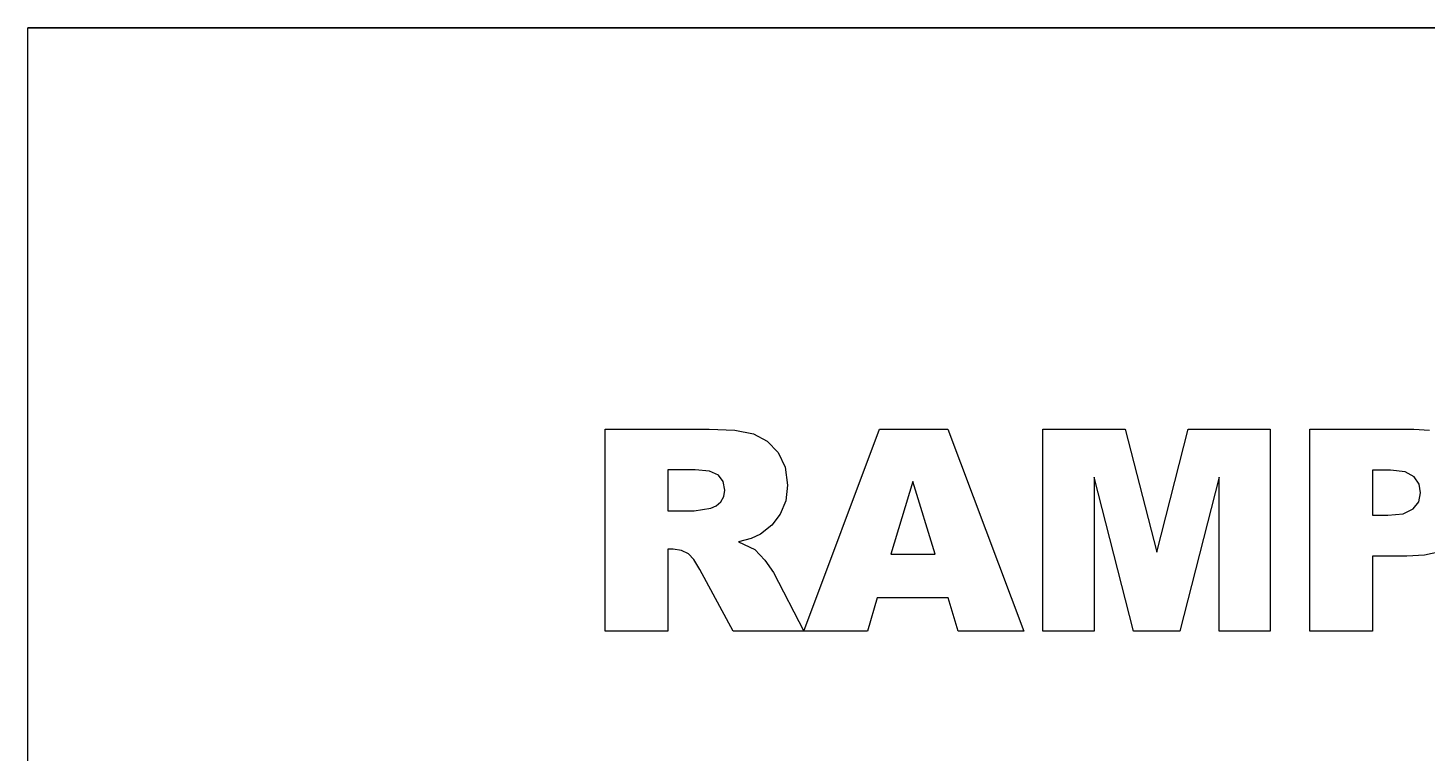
# Model space of a CAD drawing. Header units: metres. Extents: x 0 to 5.2, y 0 to 4.45.
# Drawn here: x 0 to 2.595, y 3.109 to 4.453 of the extents above; entities that cross this region are included whole.
import ezdxf

# ---------------------------------------------------------------- set-up
doc = ezdxf.new("R2010")
doc.units = ezdxf.units.M

msp = doc.modelspace()

# ---------------------------------------------------------------- linework, layer by layer
at = {"layer": 'Group#13'}
for p, q in [((5.204, 4.453, 0.0625), (0, 4.453, 0.0625)), ((0, 4.453, 0.0625), (0, 4.453)), ((0, 0, 0.0625), (0, 4.453, 0.0625)), ((0, 4.453), (5.204, 4.453)), ((0, 0), (0, 4.453))]:
    msp.add_line(p, q, dxfattribs=at)
at = {"layer": 'RAMPS 1.4#4'}
for p, q in [((1.0704, 3.3344, 0.0625), (1.0704, 3.7094, 0.0625)), ((1.0704, 3.7094, 0.0625), (1.2635, 3.7094, 0.0625)), ((1.0704, 3.3344, 0.0945), (1.0704, 3.7094, 0.0945)), ((1.0704, 3.7094, 0.0945), (1.2635, 3.7094, 0.0945)), ((1.0704, 3.7094, 0.0625), (1.0704, 3.7094, 0.0945)), ((1.2635, 3.7094, 0.0625), (1.3109, 3.7071, 0.0625)), ((1.2635, 3.7094, 0.0945), (1.3109, 3.7071, 0.0945)), ((1.2635, 3.7094, 0.0625), (1.2635, 3.7094, 0.0945)), ((1.3109, 3.7071, 0.0625), (1.3456, 3.7002, 0.0625)), ((1.3109, 3.7071, 0.0945), (1.3456, 3.7002, 0.0945)), ((1.3109, 3.7071, 0.0625), (1.3109, 3.7071, 0.0945)), ((1.3456, 3.7002, 0.0625), (1.3713, 3.687, 0.0625)), ((1.3456, 3.7002, 0.0945), (1.3713, 3.687, 0.0945)), ((1.3456, 3.7002, 0.0625), (1.3456, 3.7002, 0.0945)), ((1.3713, 3.687, 0.0625), (1.3914, 3.666, 0.0625)), ((1.3713, 3.687, 0.0945), (1.3914, 3.666, 0.0945)), ((1.3713, 3.687, 0.0625), (1.3713, 3.687, 0.0945)), ((1.4393, 3.3344, 0.0625), (1.5797, 3.7094, 0.0625)), ((1.4393, 3.3344, 0.0945), (1.5797, 3.7094, 0.0945)), ((1.5797, 3.7094, 0.0625), (1.7061, 3.7094, 0.0625)), ((1.5797, 3.7094, 0.0945), (1.7061, 3.7094, 0.0945)), ((1.5797, 3.7094, 0.0625), (1.5797, 3.7094, 0.0945)), ((1.7061, 3.7094, 0.0625), (1.847, 3.3344, 0.0625)), ((1.7061, 3.7094, 0.0945), (1.847, 3.3344, 0.0945)), ((1.7061, 3.7094, 0.0625), (1.7061, 3.7094, 0.0945)), ((1.8826, 3.7094, 0.0625), (2.035, 3.7094, 0.0625)), ((1.8826, 3.3344, 0.0625), (1.8826, 3.7094, 0.0625)), ((1.8826, 3.7094, 0.0945), (2.035, 3.7094, 0.0945)), ((1.8826, 3.3344, 0.0945), (1.8826, 3.7094, 0.0945)), ((1.8826, 3.7094, 0.0625), (1.8826, 3.7094, 0.0945)), ((2.035, 3.7094, 0.0625), (2.0937, 3.4812, 0.0625)), ((2.035, 3.7094, 0.0945), (2.0937, 3.4812, 0.0945)), ((2.035, 3.7094, 0.0625), (2.035, 3.7094, 0.0945)), ((2.0937, 3.4812, 0.0625), (2.1521, 3.7094, 0.0625)), ((2.0937, 3.4812, 0.0945), (2.1521, 3.7094, 0.0945)), ((2.1521, 3.7094, 0.0625), (2.3044, 3.7094, 0.0625)), ((2.1521, 3.7094, 0.0945), (2.3044, 3.7094, 0.0945)), ((2.1521, 3.7094, 0.0625), (2.1521, 3.7094, 0.0945)), ((2.3044, 3.7094, 0.0625), (2.3044, 3.3344, 0.0625)), ((2.3044, 3.7094, 0.0945), (2.3044, 3.3344, 0.0945)), ((2.3044, 3.7094, 0.0625), (2.3044, 3.7094, 0.0945)), ((2.3778, 3.7094, 0.0625), (2.5704, 3.7094, 0.0625)), ((2.3778, 3.3344, 0.0625), (2.3778, 3.7094, 0.0625)), ((2.3778, 3.7094, 0.0945), (2.5704, 3.7094, 0.0945)), ((2.3778, 3.3344, 0.0945), (2.3778, 3.7094, 0.0945)), ((2.3778, 3.7094, 0.0625), (2.3778, 3.7094, 0.0945)), ((2.5704, 3.7094, 0.0625), (2.5999, 3.7075, 0.0625)), ((2.5704, 3.7094, 0.0945), (2.5999, 3.7075, 0.0945)), ((2.5704, 3.7094, 0.0625), (2.5704, 3.7094, 0.0945)), ((1.3914, 3.666, 0.0625), (1.4045, 3.6384, 0.0625)), ((1.3914, 3.666, 0.0945), (1.4045, 3.6384, 0.0945)), ((1.3914, 3.666, 0.0625), (1.3914, 3.666, 0.0945)), ((1.2377, 3.6337, 0.0625), (1.1868, 3.6337, 0.0625)), ((1.1868, 3.6337, 0.0625), (1.1868, 3.5575, 0.0625)), ((1.2377, 3.6337, 0.0945), (1.1868, 3.6337, 0.0945)), ((1.1868, 3.6337, 0.0945), (1.1868, 3.5575, 0.0945)), ((1.1868, 3.6337, 0.0625), (1.1868, 3.6337, 0.0945)), ((1.2644, 3.6312, 0.0625), (1.2377, 3.6337, 0.0625)), ((1.2644, 3.6312, 0.0945), (1.2377, 3.6337, 0.0945)), ((1.2377, 3.6337, 0.0625), (1.2377, 3.6337, 0.0945)), ((1.4045, 3.6384, 0.0625), (1.4088, 3.6053, 0.0625)), ((1.4045, 3.6384, 0.0945), (1.4088, 3.6053, 0.0945)), ((1.4045, 3.6384, 0.0625), (1.4045, 3.6384, 0.0945)), ((1.2809, 3.624, 0.0625), (1.2644, 3.6312, 0.0625)), ((1.2809, 3.624, 0.0945), (1.2644, 3.6312, 0.0945)), ((1.2644, 3.6312, 0.0625), (1.2644, 3.6312, 0.0945)), ((1.2896, 3.6121, 0.0625), (1.2809, 3.624, 0.0625)), ((1.2896, 3.6121, 0.0945), (1.2809, 3.624, 0.0945)), ((1.2809, 3.624, 0.0625), (1.2809, 3.624, 0.0945)), ((1.2924, 3.5961, 0.0625), (1.2896, 3.6121, 0.0625)), ((1.2924, 3.5961, 0.0945), (1.2896, 3.6121, 0.0945)), ((1.2896, 3.6121, 0.0625), (1.2896, 3.6121, 0.0945)), ((1.6415, 3.6122, 0.0625), (1.6005, 3.4774, 0.0625)), ((1.6415, 3.6122, 0.0945), (1.6005, 3.4774, 0.0945)), ((1.6829, 3.4774, 0.0625), (1.6415, 3.6122, 0.0625)), ((1.6829, 3.4774, 0.0945), (1.6415, 3.6122, 0.0945)), ((1.6415, 3.6122, 0.0625), (1.6415, 3.6122, 0.0945)), ((2.0505, 3.3344, 0.0625), (1.9775, 3.6204, 0.0625)), ((1.9775, 3.6204, 0.0625), (1.9775, 3.3344, 0.0625)), ((2.0505, 3.3344, 0.0945), (1.9775, 3.6204, 0.0945)), ((1.9775, 3.6204, 0.0945), (1.9775, 3.3344, 0.0945)), ((1.9775, 3.6204, 0.0625), (1.9775, 3.6204, 0.0945)), ((2.2095, 3.6204, 0.0625), (2.1364, 3.3344, 0.0625)), ((2.2095, 3.6204, 0.0945), (2.1364, 3.3344, 0.0945)), ((2.2095, 3.3344, 0.0625), (2.2095, 3.6204, 0.0625)), ((2.2095, 3.3344, 0.0945), (2.2095, 3.6204, 0.0945)), ((2.2095, 3.6204, 0.0625), (2.2095, 3.6204, 0.0945)), ((2.5272, 3.6332, 0.0625), (2.4942, 3.6332, 0.0625)), ((2.4942, 3.6332, 0.0625), (2.4942, 3.5495, 0.0625)), ((2.5272, 3.6332, 0.0945), (2.4942, 3.6332, 0.0945)), ((2.4942, 3.6332, 0.0945), (2.4942, 3.5495, 0.0945)), ((2.4942, 3.6332, 0.0625), (2.4942, 3.6332, 0.0945)), ((2.5545, 3.6301, 0.0625), (2.5272, 3.6332, 0.0625)), ((2.5545, 3.6301, 0.0945), (2.5272, 3.6332, 0.0945)), ((2.5272, 3.6332, 0.0625), (2.5272, 3.6332, 0.0945)), ((2.5714, 3.6209, 0.0625), (2.5545, 3.6301, 0.0625)), ((2.5714, 3.6209, 0.0945), (2.5545, 3.6301, 0.0945)), ((2.5545, 3.6301, 0.0625), (2.5545, 3.6301, 0.0945)), ((2.5803, 3.6073, 0.0625), (2.5714, 3.6209, 0.0625)), ((2.5803, 3.6073, 0.0945), (2.5714, 3.6209, 0.0945)), ((2.5714, 3.6209, 0.0625), (2.5714, 3.6209, 0.0945)), ((1.2852, 3.5743, 0.0625), (1.2906, 3.5845, 0.0625)), ((1.2852, 3.5743, 0.0945), (1.2906, 3.5845, 0.0945)), ((1.2906, 3.5845, 0.0625), (1.2924, 3.5961, 0.0625)), ((1.2906, 3.5845, 0.0945), (1.2924, 3.5961, 0.0945)), ((1.2906, 3.5845, 0.0625), (1.2906, 3.5845, 0.0945)), ((1.2924, 3.5961, 0.0625), (1.2924, 3.5961, 0.0945)), ((1.4088, 3.6053, 0.0625), (1.4055, 3.5762, 0.0625)), ((1.4088, 3.6053, 0.0945), (1.4055, 3.5762, 0.0945)), ((1.4088, 3.6053, 0.0625), (1.4088, 3.6053, 0.0945)), ((2.5798, 3.5744, 0.0625), (2.5832, 3.591, 0.0625)), ((2.5798, 3.5744, 0.0945), (2.5832, 3.591, 0.0945)), ((2.5832, 3.591, 0.0625), (2.5803, 3.6073, 0.0625)), ((2.5832, 3.591, 0.0945), (2.5803, 3.6073, 0.0945)), ((2.5803, 3.6073, 0.0625), (2.5803, 3.6073, 0.0945)), ((2.5832, 3.591, 0.0625), (2.5832, 3.591, 0.0945)), ((1.1868, 3.5575, 0.0625), (1.2357, 3.5575, 0.0625)), ((1.1868, 3.5575, 0.0945), (1.2357, 3.5575, 0.0945)), ((1.1868, 3.5575, 0.0625), (1.1868, 3.5575, 0.0945)), ((1.2357, 3.5575, 0.0625), (1.2664, 3.5626, 0.0625)), ((1.2357, 3.5575, 0.0945), (1.2664, 3.5626, 0.0945)), ((1.2357, 3.5575, 0.0625), (1.2357, 3.5575, 0.0945)), ((1.2664, 3.5626, 0.0625), (1.2768, 3.5667, 0.0625)), ((1.2664, 3.5626, 0.0945), (1.2768, 3.5667, 0.0945)), ((1.2664, 3.5626, 0.0625), (1.2664, 3.5626, 0.0945)), ((1.2768, 3.5667, 0.0625), (1.2852, 3.5743, 0.0625)), ((1.2768, 3.5667, 0.0945), (1.2852, 3.5743, 0.0945)), ((1.2768, 3.5667, 0.0625), (1.2768, 3.5667, 0.0945)), ((1.2852, 3.5743, 0.0625), (1.2852, 3.5743, 0.0945)), ((1.4055, 3.5762, 0.0625), (1.3955, 3.5514, 0.0625)), ((1.4055, 3.5762, 0.0945), (1.3955, 3.5514, 0.0945)), ((1.4055, 3.5762, 0.0625), (1.4055, 3.5762, 0.0945)), ((2.5511, 3.5524, 0.0625), (2.5696, 3.5612, 0.0625)), ((2.5511, 3.5524, 0.0945), (2.5696, 3.5612, 0.0945)), ((2.5696, 3.5612, 0.0625), (2.5798, 3.5744, 0.0625)), ((2.5696, 3.5612, 0.0945), (2.5798, 3.5744, 0.0945)), ((2.5696, 3.5612, 0.0625), (2.5696, 3.5612, 0.0945)), ((2.5798, 3.5744, 0.0625), (2.5798, 3.5744, 0.0945)), ((1.3797, 3.5309, 0.0625), (1.3589, 3.5147, 0.0625)), ((1.3797, 3.5309, 0.0945), (1.3589, 3.5147, 0.0945)), ((1.3955, 3.5514, 0.0625), (1.3797, 3.5309, 0.0625)), ((1.3955, 3.5514, 0.0945), (1.3797, 3.5309, 0.0945)), ((1.3797, 3.5309, 0.0625), (1.3797, 3.5309, 0.0945)), ((1.3955, 3.5514, 0.0625), (1.3955, 3.5514, 0.0945)), ((2.4942, 3.5495, 0.0625), (2.5226, 3.5495, 0.0625)), ((2.4942, 3.5495, 0.0945), (2.5226, 3.5495, 0.0945)), ((2.4942, 3.5495, 0.0625), (2.4942, 3.5495, 0.0945)), ((2.5226, 3.5495, 0.0625), (2.5511, 3.5524, 0.0625)), ((2.5226, 3.5495, 0.0945), (2.5511, 3.5524, 0.0945)), ((2.5226, 3.5495, 0.0625), (2.5226, 3.5495, 0.0945)), ((2.5511, 3.5524, 0.0625), (2.5511, 3.5524, 0.0945)), ((1.3413, 3.5065, 0.0625), (1.3182, 3.4999, 0.0625)), ((1.3413, 3.5065, 0.0945), (1.3182, 3.4999, 0.0945)), ((1.3589, 3.5147, 0.0625), (1.3413, 3.5065, 0.0625)), ((1.3589, 3.5147, 0.0945), (1.3413, 3.5065, 0.0945)), ((1.3413, 3.5065, 0.0625), (1.3413, 3.5065, 0.0945)), ((1.3589, 3.5147, 0.0625), (1.3589, 3.5147, 0.0945)), ((1.197, 3.4866, 0.0625), (1.1868, 3.4866, 0.0625)), ((1.1868, 3.4866, 0.0625), (1.1868, 3.3344, 0.0625)), ((1.197, 3.4866, 0.0945), (1.1868, 3.4866, 0.0945)), ((1.1868, 3.4866, 0.0945), (1.1868, 3.3344, 0.0945)), ((1.1868, 3.4866, 0.0625), (1.1868, 3.4866, 0.0945)), ((1.2121, 3.4844, 0.0625), (1.197, 3.4866, 0.0625)), ((1.2121, 3.4844, 0.0945), (1.197, 3.4866, 0.0945)), ((1.197, 3.4866, 0.0625), (1.197, 3.4866, 0.0945)), ((1.2254, 3.4779, 0.0625), (1.2121, 3.4844, 0.0625)), ((1.2254, 3.4779, 0.0945), (1.2121, 3.4844, 0.0945)), ((1.2121, 3.4844, 0.0625), (1.2121, 3.4844, 0.0945)), ((1.2353, 3.4673, 0.0625), (1.2254, 3.4779, 0.0625)), ((1.2353, 3.4673, 0.0945), (1.2254, 3.4779, 0.0945)), ((1.2254, 3.4779, 0.0625), (1.2254, 3.4779, 0.0945)), ((1.3182, 3.4999, 0.0625), (1.3484, 3.4861, 0.0625)), ((1.3182, 3.4999, 0.0945), (1.3484, 3.4861, 0.0945)), ((1.3182, 3.4999, 0.0625), (1.3182, 3.4999, 0.0945)), ((1.3484, 3.4861, 0.0625), (1.3669, 3.4664, 0.0625)), ((1.3484, 3.4861, 0.0945), (1.3669, 3.4664, 0.0945)), ((1.3484, 3.4861, 0.0625), (1.3484, 3.4861, 0.0945)), ((2.0937, 3.4812, 0.0625), (2.0937, 3.4812, 0.0945)), ((2.6187, 3.4815, 0.0625), (2.5904, 3.4755, 0.0625)), ((2.6187, 3.4815, 0.0945), (2.5904, 3.4755, 0.0945)), ((1.2464, 3.449, 0.0625), (1.2353, 3.4673, 0.0625)), ((1.2464, 3.449, 0.0945), (1.2353, 3.4673, 0.0945)), ((1.2353, 3.4673, 0.0625), (1.2353, 3.4673, 0.0945)), ((1.3669, 3.4664, 0.0625), (1.3832, 3.4431, 0.0625)), ((1.3669, 3.4664, 0.0945), (1.3832, 3.4431, 0.0945)), ((1.3669, 3.4664, 0.0625), (1.3669, 3.4664, 0.0945)), ((1.6005, 3.4774, 0.0625), (1.6829, 3.4774, 0.0625)), ((1.6005, 3.4774, 0.0945), (1.6829, 3.4774, 0.0945)), ((1.6005, 3.4774, 0.0625), (1.6005, 3.4774, 0.0945)), ((1.6829, 3.4774, 0.0625), (1.6829, 3.4774, 0.0945)), ((2.5576, 3.4735, 0.0625), (2.4942, 3.4735, 0.0625)), ((2.4942, 3.4735, 0.0625), (2.4942, 3.3344, 0.0625)), ((2.5576, 3.4735, 0.0945), (2.4942, 3.4735, 0.0945)), ((2.4942, 3.4735, 0.0945), (2.4942, 3.3344, 0.0945)), ((2.4942, 3.4735, 0.0625), (2.4942, 3.4735, 0.0945)), ((2.5904, 3.4755, 0.0625), (2.5576, 3.4735, 0.0625)), ((2.5904, 3.4755, 0.0945), (2.5576, 3.4735, 0.0945)), ((2.5576, 3.4735, 0.0625), (2.5576, 3.4735, 0.0945)), ((2.5904, 3.4755, 0.0625), (2.5904, 3.4755, 0.0945)), ((1.3083, 3.3344, 0.0625), (1.2464, 3.449, 0.0625)), ((1.3083, 3.3344, 0.0945), (1.2464, 3.449, 0.0945)), ((1.2464, 3.449, 0.0625), (1.2464, 3.449, 0.0945)), ((1.3832, 3.4431, 0.0625), (1.4393, 3.3344, 0.0625)), ((1.3832, 3.4431, 0.0945), (1.4393, 3.3344, 0.0945)), ((1.3832, 3.4431, 0.0625), (1.3832, 3.4431, 0.0945)), ((1.5754, 3.3963, 0.0625), (1.5571, 3.3344, 0.0625)), ((1.5754, 3.3963, 0.0945), (1.5571, 3.3344, 0.0945)), ((1.7069, 3.3963, 0.0625), (1.5754, 3.3963, 0.0625)), ((1.7069, 3.3963, 0.0945), (1.5754, 3.3963, 0.0945)), ((1.5754, 3.3963, 0.0625), (1.5754, 3.3963, 0.0945)), ((1.7257, 3.3344, 0.0625), (1.7069, 3.3963, 0.0625)), ((1.7257, 3.3344, 0.0945), (1.7069, 3.3963, 0.0945)), ((1.7069, 3.3963, 0.0625), (1.7069, 3.3963, 0.0945)), ((1.1868, 3.3344, 0.0625), (1.0704, 3.3344, 0.0625)), ((1.1868, 3.3344, 0.0945), (1.0704, 3.3344, 0.0945)), ((1.0704, 3.3344, 0.0625), (1.0704, 3.3344, 0.0945)), ((1.1868, 3.3344, 0.0625), (1.1868, 3.3344, 0.0945)), ((1.4393, 3.3344, 0.0625), (1.3083, 3.3344, 0.0625)), ((1.4393, 3.3344, 0.0945), (1.3083, 3.3344, 0.0945)), ((1.3083, 3.3344, 0.0625), (1.3083, 3.3344, 0.0945)), ((1.5571, 3.3344, 0.0625), (1.4393, 3.3344, 0.0625)), ((1.4393, 3.3344, 0.0625), (1.4393, 3.3344, 0.0945)), ((1.5571, 3.3344, 0.0945), (1.4393, 3.3344, 0.0945)), ((1.5571, 3.3344, 0.0625), (1.5571, 3.3344, 0.0945)), ((1.847, 3.3344, 0.0625), (1.7257, 3.3344, 0.0625)), ((1.847, 3.3344, 0.0945), (1.7257, 3.3344, 0.0945)), ((1.7257, 3.3344, 0.0625), (1.7257, 3.3344, 0.0945)), ((1.847, 3.3344, 0.0625), (1.847, 3.3344, 0.0945)), ((1.9775, 3.3344, 0.0625), (1.8826, 3.3344, 0.0625)), ((1.9775, 3.3344, 0.0945), (1.8826, 3.3344, 0.0945)), ((1.8826, 3.3344, 0.0625), (1.8826, 3.3344, 0.0945)), ((1.9775, 3.3344, 0.0625), (1.9775, 3.3344, 0.0945)), ((2.1364, 3.3344, 0.0625), (2.0505, 3.3344, 0.0625)), ((2.1364, 3.3344, 0.0945), (2.0505, 3.3344, 0.0945)), ((2.0505, 3.3344, 0.0625), (2.0505, 3.3344, 0.0945)), ((2.1364, 3.3344, 0.0625), (2.1364, 3.3344, 0.0945)), ((2.3044, 3.3344, 0.0625), (2.2095, 3.3344, 0.0625)), ((2.3044, 3.3344, 0.0945), (2.2095, 3.3344, 0.0945)), ((2.2095, 3.3344, 0.0625), (2.2095, 3.3344, 0.0945)), ((2.3044, 3.3344, 0.0625), (2.3044, 3.3344, 0.0945)), ((2.4942, 3.3344, 0.0625), (2.3778, 3.3344, 0.0625)), ((2.4942, 3.3344, 0.0945), (2.3778, 3.3344, 0.0945)), ((2.3778, 3.3344, 0.0625), (2.3778, 3.3344, 0.0945)), ((2.4942, 3.3344, 0.0625), (2.4942, 3.3344, 0.0945))]:
    msp.add_line(p, q, dxfattribs=at)

doc.saveas('drawing.dxf')
